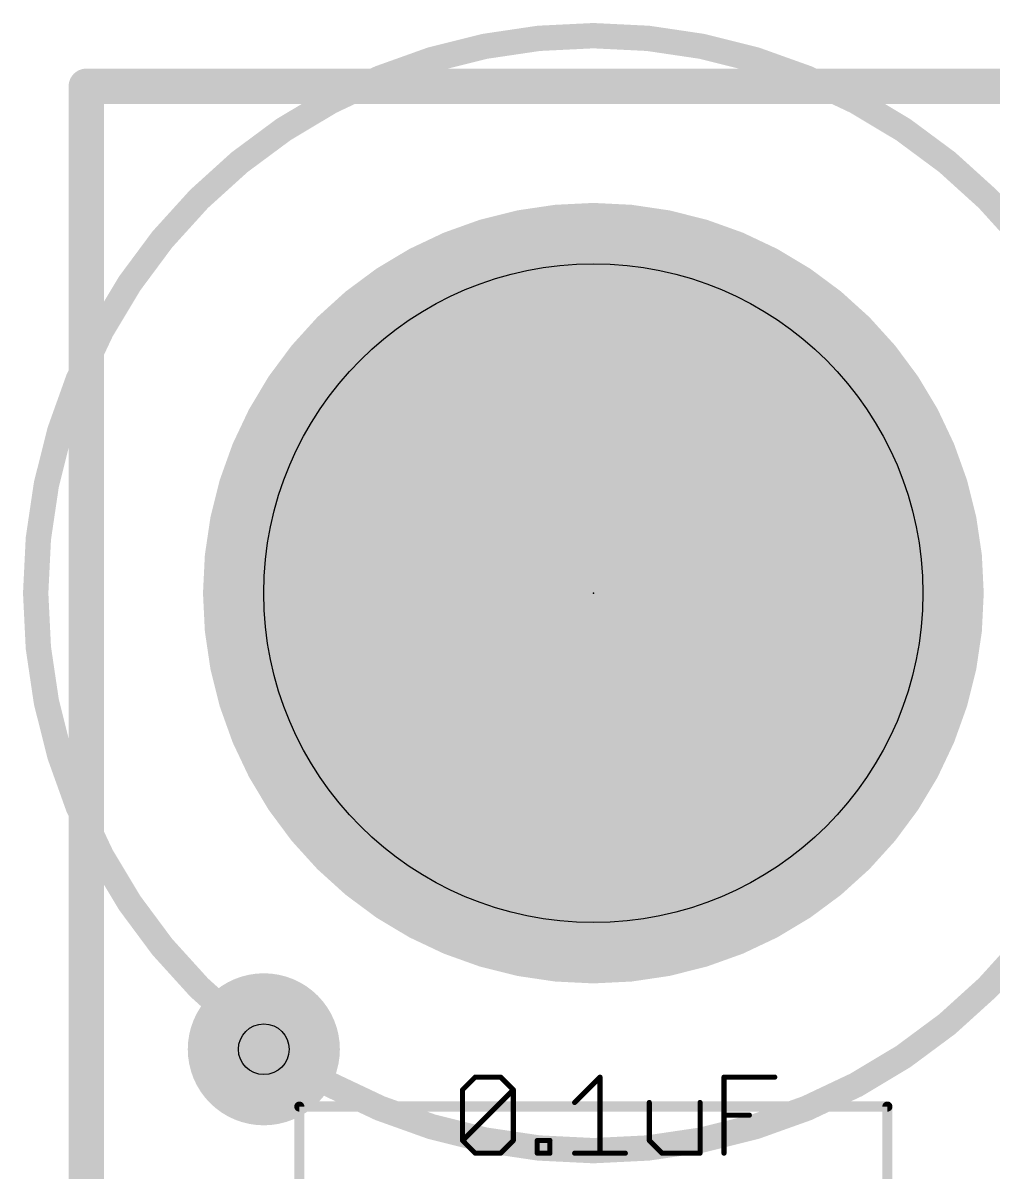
# Model space of a CAD drawing. Extents: x -34 to 73, y -9 to 16.
# Drawn here: x -0.32 to 4.55, y 9.79 to 15.56 of the extents above; entities that cross this region are included whole.
import ezdxf

# ---------------------------------------------------------------- set-up
doc = ezdxf.new("R2010")
doc.units = 0
for name, color, linetype in [('1', 12, 'CONTINUOUS'), ('16', 132, 'CONTINUOUS'), ('18', 110, 'CONTINUOUS'), ('20', 53, 'CONTINUOUS'), ('23', 53, 'CONTINUOUS'), ('27', 253, 'CONTINUOUS'), ('29', 253, 'CONTINUOUS'), ('30', 253, 'CONTINUOUS'), ('39', 12, 'CONTINUOUS'), ('41', 12, 'CONTINUOUS'), ('42', 132, 'CONTINUOUS'), ('44', 253, 'CONTINUOUS')]:
    doc.layers.add(name, color=color, linetype=linetype)

# ---------------------------------------------------------------- blocks, each defined once
blk = doc.blocks.new('ROUNDV')
at = {"const_width": 0.5}
blk.add_lwpolyline([(0, -0.25, 1), (0, 0.25, 1), (0, -0.25)], format="xyb", dxfattribs=at)

msp = doc.modelspace()

# ---------------------------------------------------------------- linework, layer by layer
at = {"layer": '1', "const_width": 0.0889}
for points in [[(0.0445, 15.24, 1), (-0.0445, 15.24)], [(0, 15.2844, 1), (0, 15.1956)]]:
    msp.add_lwpolyline(points, format="xyb", dxfattribs=at)
at = {"layer": '1', "const_width": 0.1778}
for points in [[(0, 15.24), (0, 0)], [(15.24, 15.24), (0, 15.24)]]:
    msp.add_lwpolyline(points, dxfattribs=at)
at = {"layer": '16', "const_width": 0.0889}
for points in [[(0.0445, 15.24, 1), (-0.0445, 15.24)], [(0, 15.2844, 1), (0, 15.1956)]]:
    msp.add_lwpolyline(points, format="xyb", dxfattribs=at)
at = {"layer": '16', "const_width": 0.1778}
for points in [[(0, 15.24), (0, 0)], [(15.24, 15.24), (0, 15.24)]]:
    msp.add_lwpolyline(points, dxfattribs=at)
at = {"layer": '20', "const_width": 0.0889}
for points in [[(0.0445, 15.24, 1), (-0.0445, 15.24)], [(0, 15.2844, 1), (0, 15.1956)]]:
    msp.add_lwpolyline(points, format="xyb", dxfattribs=at)
at = {"layer": '20', "const_width": 0.1778}
for points in [[(15.24, 15.24), (0, 15.24)], [(0, 15.24), (0, 0)]]:
    msp.add_lwpolyline(points, dxfattribs=at)
at = {"layer": '20'}
msp.add_circle((2.54, 12.7), 1.651, dxfattribs=at)
at = {"layer": '23'}
msp.add_point((2.54, 12.7), dxfattribs=at)
at = {"layer": '27', "const_width": 0.0254}
for points in [[(1.8848, 10.2111), (1.9483, 10.2746)], [(1.9483, 10.2746), (2.0754, 10.2746)], [(2.0754, 10.2746), (2.139, 10.2111)], [(2.4461, 10.1475), (2.5732, 10.2746)], [(2.5732, 10.2746), (2.5732, 9.8933)], [(3.1945, 9.8933), (3.1945, 10.2746)], [(3.1945, 10.2746), (3.4487, 10.2746)], [(1.8848, 9.9569), (1.8848, 10.2111)], [(1.8848, 9.9569), (2.139, 10.2111)], [(2.139, 10.2111), (2.139, 9.9569)], [(2.8203, 10.1475), (2.8203, 9.9569)], [(3.0745, 9.8933), (3.0745, 10.1475)], [(3.1945, 10.084), (3.3216, 10.084)], [(1.9483, 9.8933), (1.8848, 9.9569)], [(2.139, 9.9569), (2.0754, 9.8933)], [(2.259, 9.8933), (2.259, 9.9569)], [(2.259, 9.9569), (2.3225, 9.9569)], [(2.3225, 9.9569), (2.3225, 9.8933)], [(2.8203, 9.9569), (2.8838, 9.8933)], [(2.0754, 9.8933), (1.9483, 9.8933)], [(2.3225, 9.8933), (2.259, 9.8933)], [(2.4461, 9.8933), (2.7003, 9.8933)], [(2.8838, 9.8933), (3.0745, 9.8933)]]:
    msp.add_lwpolyline(points, dxfattribs=at)
at = {"layer": '27', "const_width": 0.0127}
for points in [[(1.9483, 10.281, 1), (1.9483, 10.2683)], [(1.9528, 10.2701, 1), (1.9438, 10.2791)], [(2.0799, 10.2791, 1), (2.0709, 10.2701)], [(2.0754, 10.2683, 1), (2.0754, 10.281)], [(2.5795, 10.2746, 1), (2.5668, 10.2746)], [(2.5777, 10.2701, 1), (2.5687, 10.2791)], [(3.2008, 10.2746, 1), (3.1881, 10.2746)], [(3.1945, 10.281, 1), (3.1945, 10.2683)], [(3.4487, 10.2683, 1), (3.4487, 10.281)], [(1.8911, 10.2111, 1), (1.8784, 10.2111)], [(1.8803, 10.2156, 1), (1.8893, 10.2066)], [(2.1453, 10.2111, 1), (2.1326, 10.2111)], [(2.1435, 10.2066, 1), (2.1345, 10.2156)], [(2.1345, 10.2066, 1), (2.1435, 10.2156)], [(2.4416, 10.152, 1), (2.4506, 10.143)], [(2.8266, 10.1475, 1), (2.8139, 10.1475)], [(3.0808, 10.1475, 1), (3.0681, 10.1475)], [(3.1945, 10.0903, 1), (3.1945, 10.0776)], [(3.3216, 10.0776, 1), (3.3216, 10.0903)], [(1.8784, 9.9569, 1), (1.8911, 9.9569)], [(1.8893, 9.9613, 1), (1.8803, 9.9524)], [(1.8803, 9.9613, 1), (1.8893, 9.9524)], [(2.1326, 9.9569, 1), (2.1453, 9.9569)], [(2.1435, 9.9524, 1), (2.1345, 9.9613)], [(2.2653, 9.9569, 1), (2.2526, 9.9569)], [(2.259, 9.9632, 1), (2.259, 9.9505)], [(2.3289, 9.9569, 1), (2.3162, 9.9569)], [(2.3225, 9.9505, 1), (2.3225, 9.9632)], [(2.8139, 9.9569, 1), (2.8266, 9.9569)], [(2.8248, 9.9613, 1), (2.8158, 9.9524)], [(1.9483, 9.8996, 1), (1.9483, 9.887)], [(1.9438, 9.8888, 1), (1.9528, 9.8978)], [(2.0709, 9.8978, 1), (2.0799, 9.8888)], [(2.0754, 9.887, 1), (2.0754, 9.8996)], [(2.2526, 9.8933, 1), (2.2653, 9.8933)], [(2.259, 9.8996, 1), (2.259, 9.887)], [(2.3162, 9.8933, 1), (2.3289, 9.8933)], [(2.3225, 9.887, 1), (2.3225, 9.8996)], [(2.4461, 9.8996, 1), (2.4461, 9.887)], [(2.5668, 9.8933, 1), (2.5795, 9.8933)], [(2.7003, 9.887, 1), (2.7003, 9.8996)], [(2.8838, 9.8996, 1), (2.8838, 9.887)], [(2.8793, 9.8888, 1), (2.8883, 9.8978)], [(3.0681, 9.8933, 1), (3.0808, 9.8933)], [(3.0745, 9.887, 1), (3.0745, 9.8996)], [(3.1881, 9.8933, 1), (3.2008, 9.8933)]]:
    msp.add_lwpolyline(points, format="xyb", dxfattribs=at)
at = {"layer": '29', "const_width": 1.7526}
msp.add_lwpolyline([(2.54, 11.8237, 1), (2.54, 13.5763, 1), (2.54, 11.8237)], format="xyb", dxfattribs=at)
at = {"layer": '30', "const_width": 1.7526}
msp.add_lwpolyline([(2.54, 11.8237, 1), (2.54, 13.5763, 1), (2.54, 11.8237)], format="xyb", dxfattribs=at)
at = {"layer": '39'}
for points, const_width in [([(2.54, 9.906, 1), (2.54, 15.494, 1), (2.54, 9.906)], 0.127), ([(1.0797, 10.127, 1), (1.0543, 10.127)], 0.0254), ([(1.067, 10.1397, 1), (1.067, 10.1143)], 0.0254), ([(4.0257, 10.127, 1), (4.0003, 10.127)], 0.0254), ([(4.013, 10.1143, 1), (4.013, 10.1397)], 0.0254)]:
    msp.add_lwpolyline(points, format="xyb", dxfattribs=dict(at, const_width=const_width))
at = {"layer": '39', "const_width": 0.0508}
for points in [[(1.067, 8.161), (1.067, 10.127)], [(1.067, 10.127), (4.013, 10.127)], [(4.013, 10.127), (4.013, 8.161)]]:
    msp.add_lwpolyline(points, dxfattribs=at)
at = {"layer": '41'}
for points, const_width in [([(2.54, 14.5542, 1), (2.54, 10.8458)], 0.2032), ([(2.54, 10.8458, 1), (2.54, 14.5542)], 0.2032), ([(2.54, 14.605, 1), (2.54, 14.5034)], 0.1016), ([(2.54, 14.5034, 1), (2.54, 14.605)], 0.1016), ([(2.54, 10.8966, 1), (2.54, 10.795)], 0.1016), ([(2.54, 10.795, 1), (2.54, 10.8966)], 0.1016)]:
    msp.add_lwpolyline(points, format="xyb", dxfattribs=dict(at, const_width=const_width))
at = {"layer": '42'}
for points, const_width in [([(2.54, 14.5542, 1), (2.54, 10.8458)], 0.2032), ([(2.54, 10.8458, 1), (2.54, 14.5542)], 0.2032), ([(2.54, 14.605, 1), (2.54, 14.5034)], 0.1016), ([(2.54, 14.5034, 1), (2.54, 14.605)], 0.1016), ([(2.54, 10.8966, 1), (2.54, 10.795)], 0.1016), ([(2.54, 10.795, 1), (2.54, 10.8966)], 0.1016)]:
    msp.add_lwpolyline(points, format="xyb", dxfattribs=dict(at, const_width=const_width))
at = {"layer": '44'}
msp.add_circle((0.889, 10.414), 0.127, dxfattribs=at)

# ---------------------------------------------------------------- block references
at = {"layer": '18', "xscale": 0.762, "yscale": 0.762}
msp.add_blockref('ROUNDV', (0.889, 10.414), dxfattribs=at)
msp.add_blockref('ROUNDV', (0.889, 10.414), dxfattribs=at)

doc.saveas('drawing.dxf')
